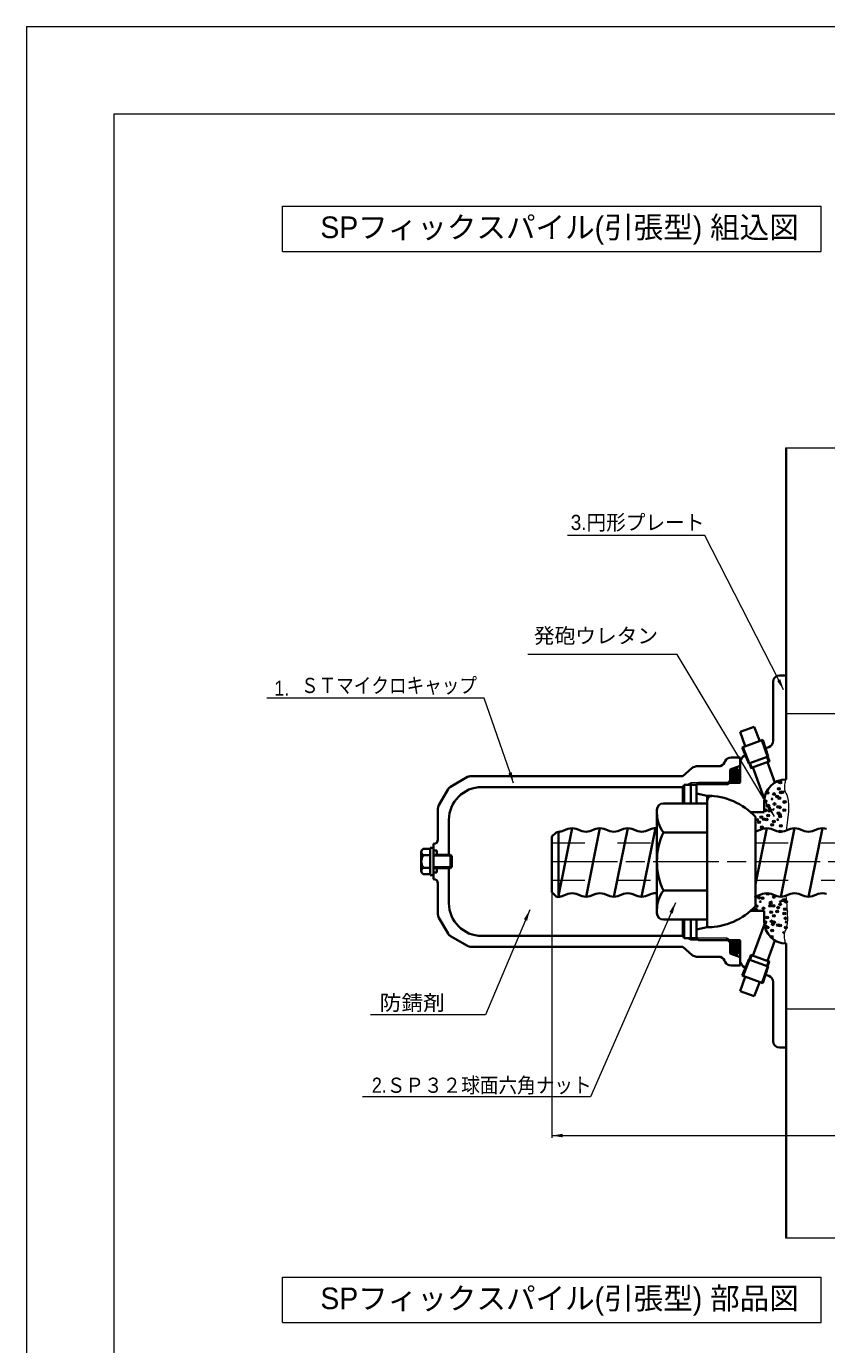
# Model space of a CAD drawing. Units: millimetres at full size, sheet at 1:2.5; details may follow other scales. Extents: x 2090 to 3770, y 1278 to 2481.
# Drawn here: x 2090 to 2455, y 1879 to 2481 of the extents above; entities that cross this region are included whole.
import ezdxf
from ezdxf.enums import TextEntityAlignment as Align

# ---------------------------------------------------------------- set-up
doc = ezdxf.new("R2010")
doc.units = ezdxf.units.MM
doc.header["$LTSCALE"] = 2.5
doc.header["$PDMODE"] = 32
doc.header["$PDSIZE"] = 1.25
for name, pattern in [('CHAIN', [18.5, 12, -1.5, 3.5, -1.5]), ('CHAIN_DOUBLE_DASH', [23.5, 12, -1.5, 3.5, -1.5, 3.5, -1.5]), ('DASHED_SPACED', [12, 6, -6])]:
    doc.linetypes.add(name, pattern=pattern)
for name, color, linetype, lineweight in [('1外形線', 7, 'Continuous', 35), ('2細い実線', 3, 'Continuous', 20), ('3隠れ線', 2, 'DASHED_SPACED', 13), ('4中心線', 1, 'CHAIN', 15), ('5想像線', 6, 'CHAIN_DOUBLE_DASH', 13), ('6寸法線', 4, 'Continuous', 13), ('7 枠・タイトル', 7, 'Continuous', 13)]:
    doc.layers.add(name, color=color, linetype=linetype, lineweight=lineweight)
doc.styles.add('ＭＳ Ｐゴシック', font='')
doc.styles.get('ＭＳ Ｐゴシック').set_extended_font_data('MS PGothic')

# ---------------------------------------------------------------- blocks, each defined once
blk = doc.blocks.new('filled_arrow')
at = {"color": 0, "linetype": 'Continuous', "lineweight": -2}
blk.add_solid([(7.5, 1.25), (0, 0), (7.5, -1.25)], dxfattribs=at)

msp = doc.modelspace()

# ---------------------------------------------------------------- hatches: boundary and pattern name
at = {"layer": '1外形線'}
h = msp.add_hatch(color=9, dxfattribs=at)
edge = h.paths.add_edge_path()
edge.add_ellipse((2413.311, 2138.729), major_axis=(0, 3.419), ratio=0.6727967, start_angle=19.316869, end_angle=0, ccw=False)
edge.add_line((2412.249, 2141.76), (2413.311, 2142.147))
h = msp.add_hatch(color=9, dxfattribs=at)
edge = h.paths.add_edge_path()
edge.add_ellipse((2413.311, 2059.891), major_axis=(0, -3.419), ratio=0.6727967, start_angle=0, end_angle=-19.316869)
edge.add_line((2412.249, 2056.86), (2413.311, 2056.473))

# ---------------------------------------------------------------- linework, layer by layer
for p, q in [((2436.611, 2184.31), (2436.611, 2288.193)), ((2430.611, 2154.37), (2430.611, 2181.31)), ((2430.611, 2157.202), (2430.611, 2181.31)), ((2436.611, 2184.31), (2433.611, 2184.31)), ((2436.611, 2184.31), (2433.611, 2184.31)), ((2436.611, 2184.31), (2436.611, 2136.81)), ((2415.665, 2158.567), (2422.013, 2160.878)), ((2417.944, 2151.948), (2415.665, 2158.567)), ((2424.522, 2154.342), (2422.013, 2160.878)), ((2416.544, 2151.438), (2425.922, 2154.851)), ((2419.515, 2144.006), (2416.544, 2151.438)), ((2428.423, 2147.248), (2425.922, 2154.851)), ((2426.636, 2150.823), (2428.637, 2151.551)), ((2408.782, 2145.152), (2408.44, 2144.468)), ((2415.611, 2146.81), (2411.465, 2146.81)), ((2415.611, 2146.81), (2415.611, 2135.51)), ((2417.585, 2147.528), (2418.587, 2147.893)), ((2419.515, 2144.006), (2428.423, 2147.248)), ((2420.061, 2144.205), (2420.889, 2142.133)), ((2420.343, 2141.934), (2429.12, 2145.129)), ((2427.877, 2147.05), (2428.574, 2144.93)), ((2431.43, 2135.363), (2428.021, 2144.729)), ((2283.307, 2133.372), (2291.164, 2137.908)), ((2389.468, 2138.31), (2292.664, 2138.31)), ((2393.763, 2142.068), (2389.468, 2138.31)), ((2405.757, 2142.81), (2395.739, 2142.81)), ((2415.611, 2142.984), (2411.011, 2141.31)), ((2411.011, 2141.31), (2411.011, 2135.31)), ((2426.611, 2128.135), (2421.443, 2142.335)), ((2278.013, 2125.006), (2282.209, 2132.274)), ((2389.434, 2133.31), (2297.611, 2133.31)), ((2390.011, 2134.31), (2389.434, 2133.31)), ((2389.434, 2133.31), (2389.434, 2125.874)), ((2390.011, 2134.31), (2390.011, 2125.874)), ((2395.611, 2134.31), (2390.011, 2134.31)), ((2393.011, 2135.31), (2393.011, 2125.527)), ((2395.611, 2134.31), (2396.611, 2135.31)), ((2395.611, 2134.31), (2395.611, 2126.31)), ((2411.011, 2135.31), (2396.611, 2135.31)), ((2408.611, 2135.31), (2402.611, 2135.31)), ((2409.611, 2135.31), (2409.611, 2134.31)), ((2411.011, 2136.31), (2410.011, 2135.31)), ((2411.011, 2135.31), (2415.411, 2135.31)), ((2400.582, 2125.86), (2380.582, 2125.86)), ((2400.611, 2129.31), (2395.611, 2130.31)), ((2400.582, 2129.31), (2400.582, 2069.31)), ((2400.611, 2129.31), (2400.611, 2127.239)), ((2426.611, 2121.81), (2426.611, 2126.81)), ((2277.611, 2123.506), (2277.611, 2109.31)), ((2377.582, 2122.86), (2377.582, 2075.76)), ((2426.611, 2121.81), (2420.425, 2121.81)), ((2422.582, 2119.706), (2422.582, 2078.914)), ((2282.611, 2118.31), (2282.611, 2102.31)), ((2338.859, 2114.524), (2332.611, 2083.687)), ((2334.289, 2113.166), (2336.953, 2114.205)), ((2340.79, 2114.212), (2343.452, 2113.166)), ((2351.571, 2114.524), (2345.209, 2083.184)), ((2346.989, 2113.166), (2349.653, 2114.205)), ((2353.49, 2114.212), (2356.152, 2113.166)), ((2364.259, 2114.524), (2357.909, 2083.184)), ((2359.689, 2113.166), (2362.353, 2114.205)), ((2366.19, 2114.212), (2368.852, 2113.166)), ((2376.959, 2114.524), (2370.609, 2083.184)), ((2372.389, 2113.166), (2375.053, 2114.205)), ((2427.771, 2114.524), (2422.582, 2088.96)), ((2423.189, 2113.166), (2425.853, 2114.205)), ((2429.69, 2114.212), (2432.352, 2113.166)), ((2440.482, 2114.524), (2434.132, 2083.184)), ((2435.889, 2113.166), (2438.553, 2114.205)), ((2442.39, 2114.212), (2445.052, 2113.166)), ((2453.194, 2114.524), (2446.832, 2083.184)), ((2448.589, 2113.166), (2451.253, 2114.205)), ((2331.377, 2112.46), (2329.611, 2110.695)), ((2329.611, 2085.225), (2329.611, 2110.695)), ((2332.611, 2112.874), (2332.611, 2083.184)), ((2400.582, 2112.585), (2380.582, 2112.585)), ((2270.003, 2094.98), (2270.003, 2103.64)), ((2274.003, 2105.084), (2270.803, 2105.084)), ((2274.003, 2102.197), (2270.803, 2102.197)), ((2274.003, 2105.56), (2274.003, 2093.06)), ((2275.603, 2105.56), (2274.003, 2105.56)), ((2274.003, 2093.537), (2274.003, 2105.084)), ((2275.603, 2093.06), (2275.603, 2105.56)), ((2275.603, 2102.31), (2283.389, 2102.31)), ((2275.611, 2107.31), (2275.611, 2099.31)), ((2277.011, 2104.31), (2275.611, 2104.31)), ((2277.011, 2104.31), (2277.011, 2102.31)), ((2277.512, 2102.31), (2277.011, 2102.81)), ((2283.389, 2096.31), (2283.389, 2102.31)), ((2283.389, 2102.31), (2284.003, 2101.697)), ((2284.003, 2101.697), (2284.003, 2096.924)), ((2274.003, 2096.423), (2270.803, 2096.423)), ((2275.603, 2096.31), (2283.389, 2096.31)), ((2275.611, 2096.31), (2275.611, 2091.31)), ((2277.512, 2096.31), (2277.011, 2095.81)), ((2277.011, 2094.31), (2277.011, 2096.31)), ((2282.611, 2096.31), (2282.611, 2080.31)), ((2284.003, 2096.924), (2283.389, 2096.31)), ((2274.003, 2093.537), (2270.803, 2093.537)), ((2274.003, 2093.06), (2275.603, 2093.06)), ((2277.011, 2094.31), (2275.611, 2094.31)), ((2277.611, 2089.31), (2277.611, 2075.114)), ((2329.611, 2085.225), (2331.895, 2082.941)), ((2334.289, 2083.476), (2336.953, 2084.515)), ((2340.79, 2084.522), (2343.452, 2083.476)), ((2346.989, 2083.476), (2349.653, 2084.515)), ((2353.49, 2084.522), (2356.152, 2083.476)), ((2359.689, 2083.476), (2362.353, 2084.515)), ((2366.19, 2084.522), (2368.852, 2083.476)), ((2372.389, 2083.476), (2375.053, 2084.515)), ((2400.582, 2086.035), (2380.582, 2086.035)), ((2423.189, 2083.476), (2425.853, 2084.515)), ((2429.69, 2084.522), (2432.352, 2083.476)), ((2435.889, 2083.476), (2438.553, 2084.515)), ((2442.39, 2084.522), (2445.052, 2083.476)), ((2448.589, 2083.476), (2451.253, 2084.515)), ((2332.611, 2083.184), (2331.895, 2082.941)), ((2278.013, 2073.614), (2282.209, 2066.346)), ((2400.582, 2072.76), (2380.582, 2072.76)), ((2389.434, 2065.31), (2389.434, 2072.774)), ((2390.011, 2064.31), (2390.011, 2072.774)), ((2393.011, 2063.31), (2393.011, 2073.12)), ((2395.611, 2072.31), (2395.611, 2064.31)), ((2426.611, 2076.81), (2420.425, 2076.81)), ((2426.611, 2071.81), (2426.611, 2076.81)), ((2400.611, 2069.31), (2395.611, 2068.31)), ((2426.677, 2070.666), (2421.443, 2056.285)), ((2283.307, 2065.248), (2291.164, 2060.712)), ((2389.468, 2060.31), (2292.664, 2060.31)), ((2389.434, 2065.31), (2297.611, 2065.31)), ((2390.011, 2064.31), (2389.434, 2065.31)), ((2393.763, 2056.552), (2389.468, 2060.31)), ((2395.611, 2064.31), (2390.011, 2064.31)), ((2396.611, 2063.31), (2395.611, 2064.31)), ((2411.011, 2063.31), (2396.611, 2063.31)), ((2409.611, 2064.31), (2409.611, 2063.31)), ((2411.011, 2062.31), (2410.011, 2063.31)), ((2411.011, 2063.31), (2411.011, 2057.31)), ((2411.011, 2063.31), (2415.411, 2063.31)), ((2415.611, 2053.911), (2415.611, 2063.11)), ((2415.611, 2053.542), (2415.611, 2061.61)), ((2431.43, 2063.257), (2428.021, 2053.891)), ((2436.611, 1927.381), (2436.611, 2061.81)), ((2405.757, 2055.81), (2395.739, 2055.81)), ((2408.782, 2053.468), (2408.44, 2054.152)), ((2415.611, 2055.636), (2411.011, 2057.31)), ((2415.611, 2053.542), (2415.611, 2051.81)), ((2419.515, 2054.614), (2416.544, 2047.182)), ((2419.515, 2054.614), (2428.423, 2051.372)), ((2420.061, 2054.415), (2420.889, 2056.487)), ((2420.343, 2056.686), (2429.12, 2053.491)), ((2427.877, 2051.57), (2428.574, 2053.69)), ((2415.611, 2051.81), (2411.465, 2051.81)), ((2417.585, 2051.092), (2418.587, 2050.727)), ((2428.423, 2051.372), (2425.922, 2043.769)), ((2426.636, 2047.797), (2428.637, 2047.069)), ((2417.944, 2046.672), (2415.665, 2040.053)), ((2416.544, 2047.182), (2425.922, 2043.769)), ((2424.522, 2044.278), (2422.013, 2037.742)), ((2430.611, 2044.25), (2430.611, 2017.31)), ((2430.611, 2041.418), (2430.611, 2017.31)), ((2415.665, 2040.053), (2422.013, 2037.742)), ((2436.611, 2014.31), (2433.611, 2014.31)), ((2436.611, 2014.31), (2433.611, 2014.31))]:
    msp.add_line(p, q, dxfattribs=at)
for centre, radius, start, end in [((2433.611, 2181.31), 3, 90, 180), ((2433.611, 2181.31), 3, 90, 180), ((2427.611, 2154.37), 3, 290, 360), ((2405.757, 2145.81), 3, 270, 333.43495), ((2411.465, 2143.81), 3, 90, 153.43495), ((2418.611, 2144.709), 3, 110, 180), ((2292.664, 2135.31), 3, 90, 120), ((2395.739, 2139.81), 3, 90, 131.18593), ((2284.807, 2130.774), 3, 120, 150), ((2297.611, 2118.31), 15, 90, 180), ((2415.411, 2135.51), 0.2, 270, 360), ((2436.611, 2126.81), 10, 90, 180), ((2380.582, 2122.86), 3, 90, 180), ((2400.582, 2099.31), 30, 42.83343, 90), ((2400.611, 2099.31), 30, 85.90396, 90), ((2402.611, 2127.239), 2, 85.90396, 180), ((2280.611, 2123.506), 3, 150, 180), ((2392.582, 2121.585), 15, 180, 216.8699), ((2338.882, 2108.524), 6, 71.46161, 108.75705), ((2351.582, 2108.524), 6, 71.46161, 108.75705), ((2364.282, 2108.524), 6, 71.46161, 108.75705), ((2376.982, 2108.524), 6, 84.26519, 108.75705), ((2427.782, 2108.524), 6, 71.46161, 108.75705), ((2440.482, 2108.524), 6, 71.46161, 108.75705), ((2453.182, 2108.524), 6, 71.46161, 108.75705), ((2275.611, 2109.31), 2, 270, 360), ((2324.916, 2133.77), 22.267, 286.86681, 290.21716), ((2332.521, 2118.374), 5.5, 270.94286, 288.75705), ((2345.221, 2118.374), 5.5, 251.24295, 288.75705), ((2357.921, 2118.374), 5.5, 251.24295, 288.75705), ((2370.621, 2118.374), 5.5, 251.24295, 288.75705), ((2408.453, 2099.31), 30.871, 154.53143, 180), ((2421.421, 2118.374), 5.5, 282.1862, 288.75705), ((2434.121, 2118.374), 5.5, 251.24295, 288.75705), ((2446.821, 2118.374), 5.5, 251.24295, 288.75705), ((2271.705, 2103.64), 1.702, 122.0046, 237.99539), ((2275.611, 2099.31), 5.608, 149.02089, 210.97911), ((2271.705, 2094.98), 1.702, 122.0046, 237.99539), ((2408.453, 2099.31), 30.871, 180, 205.46858), ((2275.611, 2089.31), 2, 360, 90), ((2338.882, 2078.834), 6, 71.46161, 108.75705), ((2351.582, 2078.834), 6, 71.46161, 108.75705), ((2364.282, 2078.834), 6, 71.46161, 108.75705), ((2376.982, 2078.834), 6, 84.26519, 108.75705), ((2392.582, 2077.035), 15, 143.1301, 180), ((2427.782, 2078.834), 6, 71.46161, 108.75705), ((2440.482, 2078.834), 6, 71.46161, 108.75705), ((2453.182, 2078.834), 6, 71.46161, 108.75705), ((2297.611, 2080.31), 15, 180, 270), ((2332.521, 2088.684), 5.5, 270.94286, 288.75705), ((2345.221, 2088.684), 5.5, 251.24295, 288.75705), ((2357.921, 2088.684), 5.5, 251.24295, 288.75705), ((2370.621, 2088.684), 5.5, 251.24295, 288.75705), ((2400.582, 2099.31), 30, 270, 317.16657), ((2421.421, 2088.684), 5.5, 282.1862, 288.75705), ((2434.121, 2088.684), 5.5, 251.24295, 288.75705), ((2446.821, 2088.684), 5.5, 251.24295, 288.75705), ((2280.611, 2075.114), 3, 180, 210), ((2380.582, 2075.76), 3, 180, 270), ((2436.611, 2071.81), 10, 180, 270), ((2284.807, 2067.846), 3, 210, 240), ((2400.611, 2099.31), 30, 270, 274.09604), ((2292.664, 2063.31), 3, 240, 270), ((2415.411, 2063.11), 0.2, 360, 90), ((2395.739, 2058.81), 3, 228.81407, 270), ((2405.757, 2052.81), 3, 26.56505, 90), ((2411.465, 2054.81), 3, 206.56505, 270), ((2418.611, 2053.911), 3, 180, 250), ((2427.611, 2044.25), 3, 360, 70), ((2433.611, 2017.31), 3, 180, 270), ((2433.611, 2017.31), 3, 180, 270)]:
    msp.add_arc(centre, radius, start, end, dxfattribs=at)
at = {"layer": '2細い実線'}
for p, q in [((2436.384, 2288.193), (2461.813, 2288.193)), ((3170.591, 2166.81), (2436.611, 2166.81)), ((2420.061, 2144.205), (2417.09, 2151.637)), ((2427.877, 2147.05), (2425.376, 2154.653)), ((2419.515, 2144.006), (2420.343, 2141.934)), ((2428.423, 2147.248), (2429.12, 2145.129)), ((2393.011, 2135.31), (2391.279, 2134.31)), ((2396.611, 2135.31), (2393.011, 2135.31)), ((2409.611, 2134.31), (2395.611, 2134.31)), ((2408.034, 2134.31), (2401.611, 2134.31)), ((2409.611, 2134.31), (2411.343, 2135.31)), ((2432.566, 2132.512), (2433.422, 2132.93)), ((2432.567, 2132.516), (2433.233, 2132.146)), ((2433.233, 2132.147), (2433.423, 2132.934)), ((2429.808, 2127.57), (2430.355, 2128.35)), ((2429.808, 2127.57), (2430.57, 2127.57)), ((2430.557, 2127.566), (2430.342, 2128.347)), ((2426.723, 2123.917), (2426.611, 2124.458)), ((2426.611, 2123.931), (2426.723, 2123.923)), ((2430.29, 2123.069), (2431.146, 2123.486)), ((2430.291, 2123.072), (2430.958, 2122.703)), ((2430.957, 2122.703), (2431.147, 2123.49)), ((2423.252, 2118.207), (2423.799, 2118.987)), ((2423.252, 2118.207), (2424.014, 2118.207)), ((2424.002, 2118.204), (2423.786, 2118.984)), ((2432.396, 2118.207), (2432.943, 2118.987)), ((2432.396, 2118.207), (2433.158, 2118.207)), ((2433.146, 2118.204), (2432.93, 2118.984)), ((2284.003, 2101.697), (2275.603, 2101.697)), ((2284.003, 2096.924), (2275.603, 2096.924)), ((2424.461, 2080.755), (2425.007, 2081.536)), ((2424.461, 2080.756), (2425.223, 2080.756)), ((2425.21, 2080.752), (2424.994, 2081.532)), ((2429.185, 2080.861), (2430.041, 2081.278)), ((2429.186, 2080.864), (2429.852, 2080.495)), ((2429.852, 2080.495), (2430.042, 2081.282)), ((2433.605, 2080.755), (2434.151, 2081.536)), ((2433.605, 2080.756), (2434.367, 2080.756)), ((2434.354, 2080.752), (2434.138, 2081.532)), ((2434.399, 2081.184), (2435.539, 2081.108)), ((2434.402, 2081.179), (2435.297, 2082.292)), ((2435.539, 2081.103), (2435.294, 2082.292)), ((2426.909, 2071.417), (2427.765, 2071.835)), ((2427.049, 2071.393), (2427.595, 2072.173)), ((2427.576, 2071.051), (2427.766, 2071.838)), ((2427.798, 2071.389), (2427.582, 2072.169)), ((2436.193, 2071.393), (2436.739, 2072.173)), ((2436.942, 2071.389), (2436.726, 2072.169)), ((2437.182, 2076.428), (2437.253, 2076.462)), ((2437.184, 2076.431), (2437.256, 2076.391)), ((2426.91, 2071.421), (2427.577, 2071.051)), ((2427.049, 2071.393), (2427.811, 2071.393)), ((2434.907, 2066.984), (2435.763, 2067.402)), ((2434.908, 2066.988), (2435.574, 2066.618)), ((2435.574, 2066.618), (2435.763, 2067.405)), ((2436.193, 2071.393), (2436.955, 2071.393)), ((2393.011, 2063.31), (2391.279, 2064.31)), ((2396.611, 2063.31), (2393.011, 2063.31)), ((2409.611, 2064.31), (2395.611, 2064.31)), ((2408.034, 2064.31), (2401.611, 2064.31)), ((2409.611, 2064.31), (2411.343, 2063.31)), ((2420.061, 2054.415), (2417.09, 2046.983)), ((2419.515, 2054.614), (2420.343, 2056.686)), ((2428.423, 2051.372), (2429.12, 2053.491)), ((2427.877, 2051.57), (2425.376, 2043.967)), ((3180.591, 2031.81), (2436.611, 2031.81)), ((2436.382, 1927.381), (2461.811, 1927.381))]:
    msp.add_line(p, q, dxfattribs=at)
for points in [[(2436.611, 2136.81), (2436.236, 2136.245), (2436.152, 2135.694), (2436.064, 2135.112), (2435.871, 2133.843), (2435.659, 2132.422), (2436.195, 2131.151), (2436.902, 2129.474), (2438.91, 2128.059), (2436.611, 2113.447)], [(2436.611, 2061.81), (2436.236, 2062.375), (2436.152, 2062.926), (2436.064, 2063.508), (2435.871, 2064.777), (2435.659, 2066.198), (2436.195, 2067.469), (2436.766, 2068.824), (2438.187, 2070.008), (2436.611, 2083.757)]]:
    msp.add_open_spline(points, degree=3, knots=[0, 0, 0, 0, 1, 1, 1, 2, 2, 2, 3, 3, 3, 3], dxfattribs=at)
for p in [(2432.84, 2135.805), (2433.277, 2132.487), (2433.958, 2135.436), (2427.172, 2126.893), (2428.07, 2130.62), (2431.066, 2130.155), (2431.305, 2125.568), (2432.461, 2129.009), (2433.492, 2128.262), (2434.197, 2130.849), (2434.848, 2130.925), (2435.736, 2126.496), (2436.042, 2126.618), (2425.283, 2119.592), (2427.387, 2122.668), (2428.174, 2124.874), (2428.413, 2120.286), (2428.469, 2124.584), (2428.988, 2122.473), (2432.95, 2124.245), (2433.15, 2121.336), (2433.688, 2120.579), (2433.707, 2124.037), (2433.921, 2119.812), (2435.766, 2122.779), (2424.217, 2117.288), (2425.522, 2115.005), (2426.42, 2118.667), (2427.602, 2118.443), (2430.258, 2116.055), (2430.996, 2117.593), (2434.136, 2115.587), (2433.826, 2112.985), (2422.901, 2083.183), (2428.171, 2084.555), (2430.988, 2083.089), (2422.019, 2077.113), (2422.89, 2077.301), (2423.116, 2078.958), (2424.209, 2082.783), (2425.782, 2082.582), (2426.217, 2077.904), (2429.287, 2079.025), (2429.533, 2080.417), (2430.788, 2079.052), (2432.996, 2078.209), (2433.919, 2079.746), (2435.853, 2081.786), (2436.068, 2077.561), (2436.554, 2080.937), (2427.896, 2073.771), (2429.748, 2076.192), (2429.963, 2071.966), (2431.027, 2074.465), (2431.098, 2071.529), (2432.562, 2076.512), (2435.763, 2075.515), (2436.282, 2073.336), (2427.135, 2069.757), (2428.135, 2069.184), (2429.98, 2064.953), (2430.177, 2067.741), (2430.513, 2070.595), (2432.872, 2070.234), (2433.914, 2070.063), (2436.497, 2069.11)]:
    msp.add_point(p, dxfattribs=at)
at = {"layer": '3隠れ線'}
for p, q in [((2329.611, 2107.81), (2377.582, 2107.81)), ((2422.582, 2107.81), (2769.611, 2107.81)), ((2329.611, 2090.81), (2377.582, 2090.81)), ((2422.582, 2090.81), (2769.611, 2090.81)), ((2395.611, 2064.319), (2395.661, 2064.31))]:
    msp.add_line(p, q, dxfattribs=at)
at = {"layer": '4中心線'}
msp.add_line((2329.611, 2099.31), (3645.603, 2099.31), dxfattribs=at)
at = {"layer": '5想像線'}
for centre, major_axis, ratio in [((2413.311, 2138.729), (0, 3.419), 0.672797), ((2276.29, 2103.294), (0, 1.016), 0.688699), ((2276.29, 2095.326), (0, -1.016), 0.688699), ((2413.311, 2059.891), (0, -3.419), 0.672797)]:
    msp.add_ellipse(centre, major_axis=major_axis, ratio=ratio, dxfattribs=at)
at = {"layer": '6寸法線'}
for p, q in [((2329.611, 2085.162), (2329.611, 1973.109)), ((2329.611, 1974.109), (3598.124, 1974.109))]:
    msp.add_line(p, q, dxfattribs=at)
for points in [[(2435.468, 2177.728), (2433.196, 2182.182), (2399.491, 2248.282), (2336.772, 2248.282)], [(2431.315, 2119.843), (2428.739, 2124.128), (2386.828, 2193.856), (2318.703, 2193.856)], [(2312.159, 2135.087), (2310.517, 2139.81), (2298.638, 2173.978), (2199.456, 2173.978)], [(2386.066, 2080.471), (2384.06, 2075.891), (2347.235, 1991.806), (2243.21, 1991.806)], [(2319.526, 2077.183), (2317.59, 2072.573), (2299.382, 2029.224), (2246.758, 2029.224)]]:
    msp.add_lwpolyline(points, dxfattribs=at)
at = {"layer": '7 枠・タイトル'}
for p, q in [((2089.646, 2480.788), (2089.646, 1292.788)), ((2089.646, 2480.788), (3769.646, 2480.788)), ((2129.646, 2440.788), (2129.646, 1332.788)), ((2129.646, 2440.788), (3729.646, 2440.788)), ((2206.67, 2377.918), (2206.67, 2398.717)), ((2206.67, 2398.717), (2452.598, 2398.717)), ((2452.598, 2377.918), (2452.598, 2398.717)), ((2206.67, 2377.918), (2452.598, 2377.918)), ((2206.67, 1909.476), (2452.598, 1909.476)), ((2206.67, 1888.678), (2206.67, 1909.476)), ((2452.598, 1888.678), (2452.598, 1909.476)), ((2206.67, 1888.678), (2452.598, 1888.678))]:
    msp.add_line(p, q, dxfattribs=at)

# ---------------------------------------------------------------- block references
at = {"layer": '6寸法線', "xscale": 0.667, "yscale": 0.667}
for p, rotation in [((2435.468, 2177.728), 117), ((2312.159, 2135.087), 109.2), ((2431.315, 2119.843), 121), ((2319.526, 2077.183), 247.2), ((2386.066, 2080.471), 246.3)]:
    msp.add_blockref('filled_arrow', p, dxfattribs=dict(at, rotation=rotation))
msp.add_blockref('filled_arrow', (2329.611, 1974.109), dxfattribs=at)

# ---------------------------------------------------------------- texts
at = {"layer": '6寸法線', "style": 'ＭＳ Ｐゴシック'}
for s, width, p in [('3.円形プレート', 0.95, (2338.246, 2254.201)), ('1.', 0.9, (2202.892, 2178.458)), ('ＳＴマイクロキャップ', 0.85, (2215.075, 2179.73)), ('防錆剤', 1.05, (2250.975, 2034.809)), ('2.ＳＰ３２球面六角ナット', 0.9, (2247.417, 1997.107))]:
    msp.add_text(s, height=6.928, dxfattribs=dict(at, width=width)).set_placement(p, align=Align.MIDDLE_LEFT)
msp.add_text('発砲ウレタン', height=6.928, dxfattribs=at).set_placement((2349.763, 2205.898), align=Align.TOP_CENTER)
at = {"layer": '7 枠・タイトル', "style": 'ＭＳ Ｐゴシック'}
for s, p in [('SPフィックスパイル(引張型) 組込図', (2223.896, 2381.089)), ('SPフィックスパイル(引張型) 部品図', (2223.896, 1891.848))]:
    msp.add_text(s, height=9.897, dxfattribs=at).set_placement(p, align=Align.BOTTOM_LEFT)

doc.saveas('drawing.dxf')
